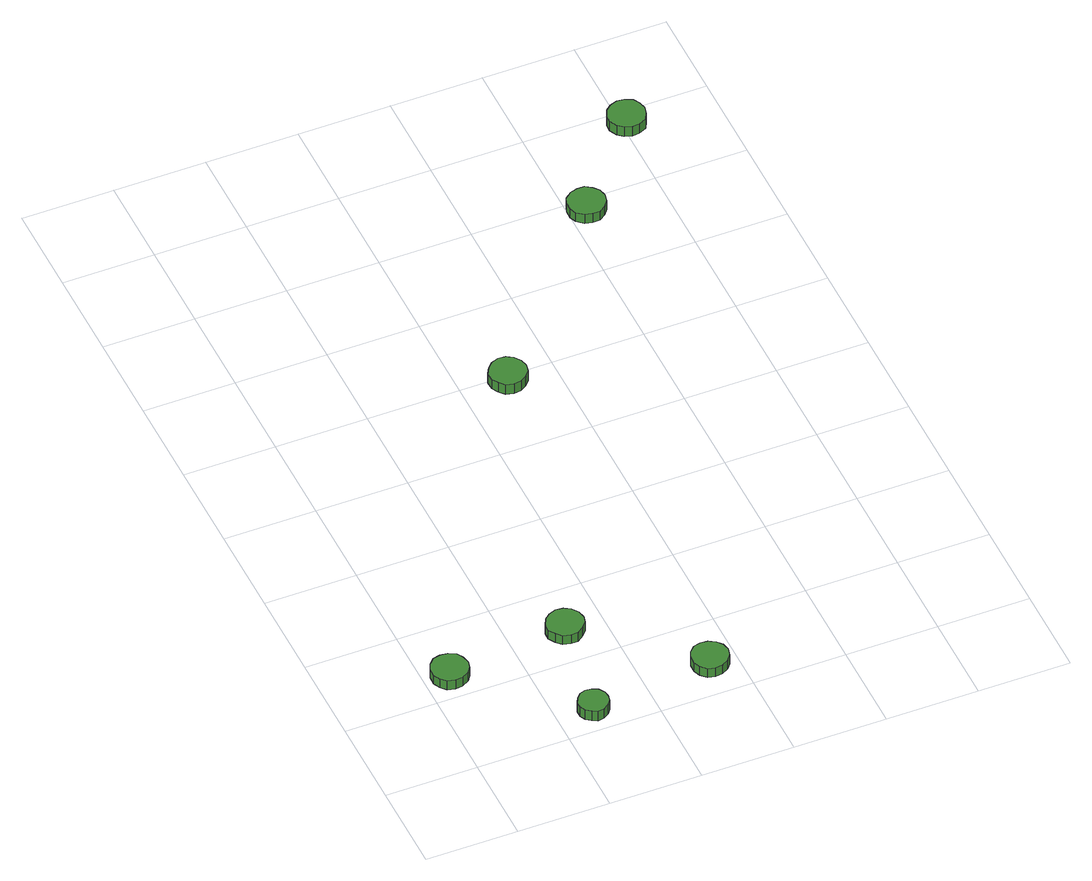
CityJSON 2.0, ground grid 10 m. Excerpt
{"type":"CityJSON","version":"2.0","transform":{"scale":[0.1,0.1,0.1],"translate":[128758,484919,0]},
"CityObjects":{
"tree1":{"type":"SolitaryVegetationObject","attributes":{"function":"something"},"geometry":[{"type":"MultiSurface","lod":"1","boundaries":[[[0,1,2,3,4,5,6,7,8,9,10,11,12,13,14]],[[15,16,17,18,19,20,21,22,23,24,25,26,27,28,29]],[[0,29,28,1]],[[1,28,27,2]],[[2,27,26,3]],[[3,26,25,4]],[[4,25,24,5]],[[5,24,23,6]],[[6,23,22,7]],[[7,22,21,8]],[[8,21,20,9]],[[9,20,19,10]],[[10,19,18,11]],[[11,18,17,12]],[[12,17,16,13]],[[13,16,15,14]],[[14,15,29,0]]]}]},
"tree2":{"type":"SolitaryVegetationObject","attributes":{"function":"something"},"geometry":[{"type":"MultiSurface","lod":"1","boundaries":[[[30,31,32,33,34,35,36,37,38,39,40,41,42,43,44]],[[45,46,47,48,49,50,51,52,53,54,55,56,57,58,59]],[[30,59,58,31]],[[31,58,57,32]],[[32,57,56,33]],[[33,56,55,34]],[[34,55,54,35]],[[35,54,53,36]],[[36,53,52,37]],[[37,52,51,38]],[[38,51,50,39]],[[39,50,49,40]],[[40,49,48,41]],[[41,48,47,42]],[[42,47,46,43]],[[43,46,45,44]],[[44,45,59,30]]]}]},
"tree3":{"type":"SolitaryVegetationObject","attributes":{"function":"something"},"geometry":[{"type":"MultiSurface","lod":"1","boundaries":[[[60,61,62,63,64,65,66,67,68,69,70,71,72,73,74]],[[75,76,77,78,79,80,81,82,83,84,85,86,87,88,89]],[[60,89,88,61]],[[61,88,87,62]],[[62,87,86,63]],[[63,86,85,64]],[[64,85,84,65]],[[65,84,83,66]],[[66,83,82,67]],[[67,82,81,68]],[[68,81,80,69]],[[69,80,79,70]],[[70,79,78,71]],[[71,78,77,72]],[[72,77,76,73]],[[73,76,75,74]],[[74,75,89,60]]]}]},
"tree4":{"type":"SolitaryVegetationObject","attributes":{"function":"something"},"geometry":[{"type":"MultiSurface","lod":"1","boundaries":[[[90,91,92,93,94,95,96,97,98,99,100,101,102,103,104]],[[105,106,107,108,109,110,111,112,113,114,115,116,117,118,119]],[[90,119,118,91]],[[91,118,117,92]],[[92,117,116,93]],[[93,116,115,94]],[[94,115,114,95]],[[95,114,113,96]],[[96,113,112,97]],[[97,112,111,98]],[[98,111,110,99]],[[99,110,109,100]],[[100,109,108,101]],[[101,108,107,102]],[[102,107,106,103]],[[103,106,105,104]],[[104,105,119,90]]]}]},
"tree5":{"type":"SolitaryVegetationObject","attributes":{"function":"something"},"geometry":[{"type":"MultiSurface","lod":"1","boundaries":[[[120,121,122,123,124,125,126,127,128,129,130,131,132,133,134]],[[135,136,137,138,139,140,141,142,143,144,145,146,147,148,149]],[[120,149,148,121]],[[121,148,147,122]],[[122,147,146,123]],[[123,146,145,124]],[[124,145,144,125]],[[125,144,143,126]],[[126,143,142,127]],[[127,142,141,128]],[[128,141,140,129]],[[129,140,139,130]],[[130,139,138,131]],[[131,138,137,132]],[[132,137,136,133]],[[133,136,135,134]],[[134,135,149,120]]]}]},
"tree6":{"type":"SolitaryVegetationObject","attributes":{"function":"something"},"geometry":[{"type":"MultiSurface","lod":"1","boundaries":[[[150,151,152,153,154,155,156,157,158,159,160,161,162,163,164]],[[165,166,167,168,169,170,171,172,173,174,175,176,177,178,179]],[[150,179,178,151]],[[151,178,177,152]],[[152,177,176,153]],[[153,176,175,154]],[[154,175,174,155]],[[155,174,173,156]],[[156,173,172,157]],[[157,172,171,158]],[[158,171,170,159]],[[159,170,169,160]],[[160,169,168,161]],[[161,168,167,162]],[[162,167,166,163]],[[163,166,165,164]],[[164,165,179,150]]]}]},
"tree7":{"type":"SolitaryVegetationObject","attributes":{"function":"something"},"geometry":[{"type":"MultiSurface","lod":"1","boundaries":[[[180,181,182,183,184,185,186,187,188,189,190,191,192,193,194]],[[195,196,197,198,199,200,201,202,203,204,205,206,207,208,209]],[[180,209,208,181]],[[181,208,207,182]],[[182,207,206,183]],[[183,206,205,184]],[[184,205,204,185]],[[185,204,203,186]],[[186,203,202,187]],[[187,202,201,188]],[[188,201,200,189]],[[189,200,199,190]],[[190,199,198,191]],[[191,198,197,192]],[[192,197,196,193]],[[193,196,195,194]],[[194,195,209,180]]]}]}
},
"vertices":[
[44,123,24],[42,131,24],[38,138,24],[30,142,24],[22,143,24],[14,141,24],[8,135,24],[5,128,24],[5,119,24],[8,112,24],[14,106,24],[22,104,24],[30,105,24],[38,109,24],[42,115,24],[42,115,12],[38,109,12],[30,105,12],[22,104,12],[14,106,12],[8,112,12],[5,119,12],[5,128,12],[8,135,12],[14,141,12],[22,143,12],[30,142,12],[38,138,12],[42,131,12],[44,123,12],
[152,23,24],[151,29,24],[147,35,24],[141,38,24],[134,39,24],[128,37,24],[123,32,24],[120,26,24],[120,19,24],[123,13,24],[128,9,24],[134,6,24],[141,7,24],[147,11,24],[151,16,24],[151,16,11],[147,11,11],[141,7,11],[134,6,11],[128,9,11],[123,13,11],[120,19,11],[120,26,11],[123,32,11],[128,37,11],[134,39,11],[141,38,11],[147,35,11],[151,29,11],[152,23,11],
[176,138,22],[174,146,22],[169,153,22],[162,157,22],[154,158,22],[146,155,22],[140,150,22],[136,142,22],[136,134,22],[140,127,22],[146,121,22],[154,119,22],[162,119,22],[169,124,22],[174,130,22],[174,130,10],[169,124,10],[162,119,10],[154,119,10],[146,121,10],[140,127,10],[136,134,10],[136,142,10],[140,150,10],[146,155,10],[154,158,10],[162,157,10],[169,153,10],[174,146,10],[176,138,10],
[289,38,22],[287,46,22],[282,52,22],[275,56,22],[267,57,22],[259,55,22],[253,49,22],[250,42,22],[250,33,22],[253,26,22],[259,20,22],[267,18,22],[275,19,22],[282,23,22],[287,29,22],[287,29,10],[282,23,10],[275,19,10],[267,18,10],[259,20,10],[253,26,10],[250,33,10],[250,42,10],[253,49,10],[259,55,10],[267,57,10],[275,56,10],[282,52,10],[287,46,10],[289,38,10],
[269,492,20],[267,500,20],[262,507,20],[255,511,20],[247,512,20],[239,509,20],[233,503,20],[229,496,20],[229,487,20],[233,480,20],[239,474,20],[247,472,20],[255,473,20],[262,477,20],[267,483,20],[267,483,7],[262,477,7],[255,473,7],[247,472,7],[239,474,7],[233,480,7],[229,487,7],[229,496,7],[233,503,7],[239,509,7],[247,512,7],[255,511,7],[262,507,7],[267,500,7],[269,492,7],
[440,687,16],[438,695,16],[433,701,16],[426,706,16],[418,706,16],[410,704,16],[403,698,16],[400,691,16],[400,682,16],[403,675,16],[410,669,16],[418,667,16],[426,667,16],[433,672,16],[438,678,16],[438,678,4],[433,672,4],[426,667,4],[418,667,4],[410,669,4],[403,675,4],[400,682,4],[400,691,4],[403,698,4],[410,704,4],[418,706,4],[426,706,4],[433,701,4],[438,695,4],[440,687,4],
[526,784,17],[524,792,17],[520,799,17],[512,803,17],[504,804,17],[496,801,17],[490,796,17],[486,788,17],[486,780,17],[490,772,17],[496,767,17],[504,764,17],[512,765,17],[520,769,17],[524,776,17],[524,776,4],[520,769,4],[512,765,4],[504,764,4],[496,767,4],[490,772,4],[486,780,4],[486,788,4],[490,796,4],[496,801,4],[504,804,4],[512,803,4],[520,799,4],[524,792,4],[526,784,4]
]}
